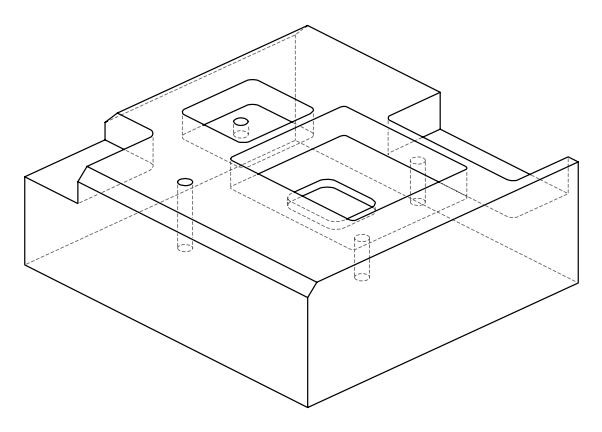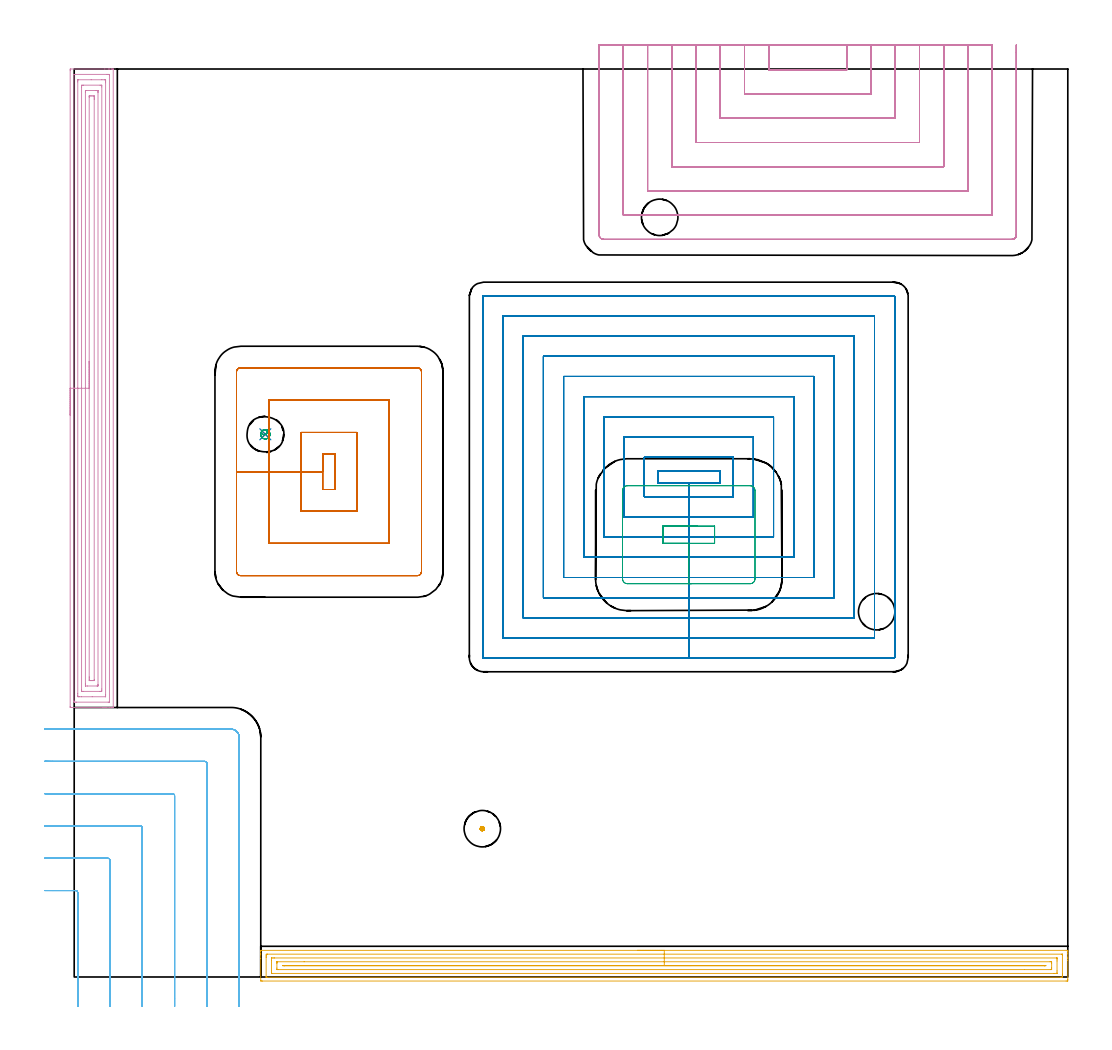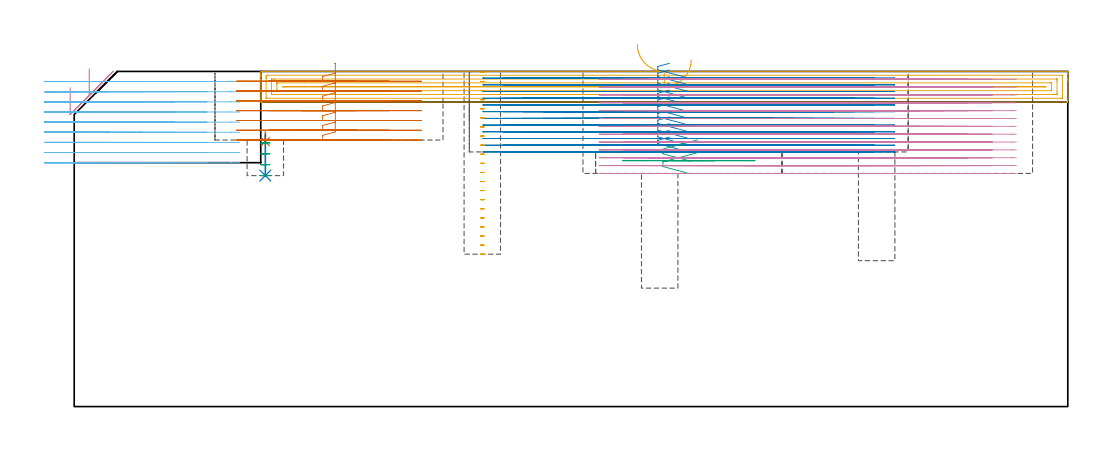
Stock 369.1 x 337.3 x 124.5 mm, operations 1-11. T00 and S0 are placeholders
(PLAN: 13 operations, 7 tool changes, 197.8 min)
(1 SPOT_DRILL | STEP1POCKET | NXT0321_9005460120000 | 0.04 min | 2786 mm3)
(2 DRILL_BLIND_HOLE_INTO_CENTER | STEP1POCKET | NXT0301_128 | 0.07 min | 1457 mm3)
(3 MILL_ROUGH_BLIND_HOLE_CONTOUR | STEP1POCKET | NXT0201_010 | Spiral | 0.28 min | 1295 mm3)
(4 AREA_MILL | FG_CHAMFER_SURFACE | UGT0205_001 | 11.68 min | 31306 mm3)
(5 AREA_MILL_1 | FG_CHAMFER_SURFACE_1 | UGT0205_001 | 12.15 min | 19898 mm3)
(6 MILL_CORNER_NOTCH_RECTANGULAR | CORNER_NOTCH_RECTANGULAR | NXT0201_012 | Follow Part, ap 4, ae 75% | 13.82 min | 232924 mm3)
(7 MILL_RECTANGULAR_POCKET | POCKET_RECTANGULAR_STRAIGHT | NXT0201_012 | Follow Part, ap 4, ae 75% | 9.9 min | 195710 mm3)
(8 MILL_RECTANGULAR_POCKET_1 | POCKET_RECTANGULAR_STRAIGHT_1 | NXT0201_010 | Follow Part, ap 2.5, ae 75% | 76.45 min | 704546 mm3)
(9 MILL_RECTANGULAR_POCKET_2 | POCKET_RECTANGULAR_STRAIGHT_2 | UGT0201_094 | Follow Part, ap 5, ae 75% | 1.19 min | 30287 mm3)
(10 MILL_SLOT | SLOT_PARTIAL_RECTANGULAR | NXT0201_011 | Follow Part, ap 3, ae 75% | 70.92 min | 437674 mm3)
(11 MILL_BLIND_HOLE_FROM_SOLID_MATERIAL | STEP1POCKET_1 | NXT0201_011 | Spiral | 0.61 min | 9756 mm3)
(12 MILL_BLIND_HOLE_FROM_SOLID_MATERIAL_1 | STEP1POCKET_2 | NXT0201_011 | Spiral | 0.36 min | 5727 mm3)
(13 MILL_BLIND_HOLE_FROM_SOLID_MATERIAL_2 | STEP1POCKET_3 | NXT0201_011 | Spiral | 0.39 min | 6155 mm3)
(TOOL NXT0321_9005460120000 | NC Spot Drill, 142deg, 12mm, Carbide, Uncoated | D12 PA142 FL30 Z2)
(TOOL NXT0301_128 | Carbide Drill 12mm [861.1-1200-036A1-GP GC34] | D12 PA150 FL37.4 Z2)
(TOOL NXT0201_010 | ENDMILL 10mm [2P460-1000-NA 1630] | D10 FL30 Z6)
(TOOL UGT0205_001 | Chamfer Mill 20 x 3 x 45 deg. | D20 FL50 Z2)
(TOOL NXT0201_012 | ENDMILL 16mm [2P460-1600-NA 1630] | D16 FL38 Z6)
(TOOL UGT0201_094 | End mill 20 mm | D20 FL38 Z4)
(TOOL NXT0201_011 | ENDMILL 12mm [2P460-1200-NA 1630] | D12 FL38 Z6)
(OP 1 SPOT_DRILL)
G17 G21 G94 G90
T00 M6
G54
G17 G0 G90 X71. Y201.6 S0 M3
G43 Z134.5 H0
G94 G81 G98 Z98.419 F250. R102.
G80
M5
M2
(OP 2 DRILL_BLIND_HOLE_INTO_CENTER)
G17 G21 G94 G90
T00 M6
G54
G17 G0 G90 X71. Y201.6 S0 M3
G43 Z134.5 H1
G94 G81 G98 Z85.8 F250. R101.
G80
M5
M2
(OP 3 MILL_ROUGH_BLIND_HOLE_CONTOUR)
G17 G21 G94 G90
T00 M6
G54
G17 G0 G90 X71. Y201.6 S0 M3
G43 Z134.5 H1
Z97.95
G94 G3 X71.591 Y202.759 R0.73 F250.
X69.971 Y203.016 R1.159
X69.584 Y200.571 R1.75
X69.971 Y203.016 R-1.75
X69.778 Y201.794 R0.875
X71. Y201.6 R0.875
G0 Z93.9
G3 X71.591 Y202.759 R0.73
X69.971 Y203.016 R1.159
X69.584 Y200.571 R1.75
X69.971 Y203.016 R-1.75
X69.778 Y201.794 R0.875
X71. Y201.6 R0.875
G0 Z89.85
G3 X71.591 Y202.759 R0.73
X69.971 Y203.016 R1.159
X69.584 Y200.571 R1.75
X69.971 Y203.016 R-1.75
X69.778 Y201.794 R0.875
X71. Y201.6 R0.875
G0 Z85.8
G3 X71.591 Y202.759 R0.73
X69.971 Y203.016 R1.159
X69.584 Y200.571 R1.75
X69.971 Y203.016 R-1.75
X69.778 Y201.794 R0.875
X71. Y201.6 R0.875
G0 Z134.5
M5
M2
(OP 4 AREA_MILL)
G17 G21 G94 G90
T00 M6
G54
G17 G0 G90 X-1.5 Y208.7 S1061 M3
G43 Z134.5 H0
Z118.5
G94 G1 Y208.738 Z117.628 F250.
Y208.852 Z116.763
Y209.041 Z115.912
Y209.303 Z115.08
Y209.637 Z114.274
Y210.04 Z113.5
Y210.508 Z112.764
Y211.04 Z112.072
Y211.629 Z111.429
Y212.272 Z110.84
Y212.964 Z110.308
Y213.7 Z109.84
Y214.474 Z109.437
Y215.28 Z109.103
Y216.112 Z108.841
Y216.963 Z108.652
Y217.828 Z108.538
Y218.7 Z108.5
Y336.676
X-1.497 Y337.082 Z108.502
X-1.492 Y337.29 Z108.506
X-1.281 Y337.3 Z108.717
X11.362 Z121.356
X12.78 Z122.776
X13.13 Z123.125
X13.829 Z123.829
X14.115 Z124.115
X14.483 Y337.293 Z124.474
X14.497 Y337.291 Z124.488
X14.5 Y337.123 Z124.5
Y100.277
X14.497 Y100.109 Z124.488
X14.483 Y100.107 Z124.474
X14.115 Y100.1 Z124.115
X13.829 Z123.829
X13.13 Z123.125
X11.896 Z121.893
X11.362 Z121.356
X10.745 Z120.74
X-1.281 Y100.101 Z108.716
X-1.492 Y100.11 Z108.506
X-1.499 Y100.321 Z108.499
Y100.35
X-1.5 Y218.7 Z108.5
X-0.086 Z109.914
X-0.085 Y335.207 Z109.915
X-0.084 Y335.26 Z109.916
X-0.082 Y335.285 Z109.918
X-0.08 Y335.29 Z109.92
X-0.059 Y335.292 Z109.941
X0.348 Y335.299 Z110.348
X12.246 Z122.246
X12.725 Y335.297 Z122.725
X12.966 Y335.29 Z122.966
X13.079 Y335.283 Z123.079
X13.085 Y334.934 Z123.085
Y334.889
Y102.193
X13.084 Y102.14 Z123.084
X13.082 Y102.115 Z123.082
X13.08 Y102.11 Z123.08
X13.059 Y102.108 Z123.059
X12.651 Y102.101 Z122.651
X0.754 Z110.754
X0.275 Y102.103 Z110.275
X0.034 Y102.11 Z110.034
X-0.079 Y102.117 Z109.921
X-0.085 Y102.466 Z109.915
Y102.511
X-0.086 Y218.7 Z109.914
X1.328 Z111.328
X1.329 Y332.521 Z111.329
X1.331 Y333.101 Z111.331
X1.333 Y333.257 Z111.333
X1.335 Y333.287 Z111.335
X1.377 Y333.293 Z111.377
X1.443 Y333.299 Z111.443
X6.303 Y333.3 Z116.303
X10.281 Z120.281
X11.166 Y333.299 Z121.166
X11.362 Y333.296 Z121.362
X11.558 Y333.29 Z121.558
X11.665 Y333.28 Z121.665
X11.668 Y333.205 Z121.668
X11.67 Y333.101 Z121.67
X11.671 Y332.788 Z121.671
X11.672 Y332.207 Z121.672
X11.671 Y104.879 Z121.671
X11.669 Y104.299 Z121.669
X11.667 Y104.143 Z121.667
X11.665 Y104.113 Z121.665
X11.623 Y104.107 Z121.623
X11.557 Y104.102 Z121.557
X6.697 Y104.1 Z116.697
X2.719 Z112.719
X1.834 Y104.101 Z111.834
X1.638 Y104.104 Z111.638
X1.442 Y104.11 Z111.442
X1.335 Y104.12 Z111.335
X1.332 Y104.195 Z111.332
X1.33 Y104.299 Z111.33
X1.329 Y104.612 Z111.329
X1.328 Y105.193 Z111.328
Y218.7
X2.743 Z112.743
Y330.42
X2.749 Y331.084 Z112.749
X2.76 Y331.29 Z112.76
X2.971 Y331.296 Z112.971
X3.406 Y331.3 Z113.406
X9.607 Z119.607
X10.032 Y331.296 Z120.032
X10.238 Y331.29 Z120.238
X10.25 Y331.174 Z120.25
X10.257 Y330.644 Z120.257
Y106.98
X10.251 Y106.316 Z120.251
X10.24 Y106.11 Z120.24
X10.029 Y106.104 Z120.029
X9.594 Y106.1 Z119.594
X3.393 Z113.393
X2.968 Y106.104 Z112.968
X2.762 Y106.11 Z112.762
X2.75 Y106.226 Z112.75
X2.743 Y106.756 Z112.743
Y218.7
X4.157 Z114.157
Y328.767
X4.159 Y328.902 Z114.159
X4.164 Y329.171 Z114.164
X4.173 Y329.291 Z114.173
X4.208 Y329.294 Z114.208
X4.29 Y329.297 Z114.29
X4.514 Y329.299 Z114.514
X8.05 Y329.3 Z118.05
X8.71 Y329.296 Z118.71
X8.804 Y329.293 Z118.804
X8.829 Y329.29 Z118.829
X8.836 Y329.278 Z118.836
X8.838 Y329.216 Z118.838
X8.841 Y329.037 Z118.841
X8.843 Y328.767 Z118.843
Y328.632
Y108.633
X8.841 Y108.498 Z118.841
X8.836 Y108.229 Z118.836
X8.827 Y108.109 Z118.827
X8.792 Y108.107 Z118.792
X8.71 Y108.103 Z118.71
X8.486 Y108.101 Z118.486
X4.95 Y108.1 Z114.95
X4.29 Y108.104 Z114.29
X4.196 Y108.107 Z114.196
X4.171 Y108.11 Z114.171
X4.164 Y108.122 Z114.164
X4.162 Y108.184 Z114.162
X4.159 Y108.364 Z114.159
X4.157 Y108.902 Z114.157
Y218.7
X5.571 Z115.571
Y326.845
X5.572 Y327.091 Z115.572
X5.575 Y327.214 Z115.575
X5.578 Y327.273 Z115.578
X5.583 Y327.291 Z115.583
X5.613 Y327.295 Z115.613
X6.058 Y327.299 Z116.058
X6.492 Y327.3 Z116.492
X6.942 Y327.299 Z116.942
X7.38 Y327.296 Z117.38
X7.42 Y327.29 Z117.42
X7.423 Y327.252 Z117.423
X7.427 Y326.845 Z117.427
X7.429 Y326.353 Z117.429
Y325.951
Y110.555
X7.427 Y110.309 Z117.427
X7.425 Y110.186 Z117.425
X7.422 Y110.127 Z117.422
X7.417 Y110.109 Z117.417
X7.387 Y110.105 Z117.387
X6.942 Y110.102 Z116.942
X6.508 Y110.1 Z116.508
X6.058 Y110.101 Z116.058
X5.62 Y110.104 Z115.62
X5.58 Y110.11 Z115.58
X5.577 Y110.147 Z115.577
X5.573 Y110.555 Z115.573
X5.571 Y111.047 Z115.571
Y111.449
Y218.7
Y219.572 Z115.609
Y220.436 Z115.723
Y221.288 Z115.912
Y222.12 Z116.174
Y222.926 Z116.508
Y223.7 Z116.911
Y224.436 Z117.38
Y225.128 Z117.911
Y225.771 Z118.5
Y226.36 Z119.143
Y226.892 Z119.835
Y227.36 Z120.571
Y227.763 Z121.345
Y228.097 Z122.151
Y228.359 Z122.983
Y228.548 Z123.835
Y228.662 Z124.699
Y228.7 Z125.571
G0 Z134.5
M5
M2
(OP 5 AREA_MILL_1)
G17 G21 G94 G90
T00 M6
G54
G17 G0 G90 X209.2 Y9.9 S1061 M3
G43 Z134.5 H0
G94 G1 X209.238 Z133.628 F250.
X209.352 Z132.763
X209.541 Z131.912
X209.803 Z131.08
X210.137 Z130.274
X210.54 Z129.5
X211.008 Z128.764
X211.54 Z128.072
X212.129 Z127.429
X212.772 Z126.839
X213.464 Z126.308
X214.2 Z125.84
X214.974 Z125.437
X215.78 Z125.103
X216.612 Z124.841
X217.464 Z124.652
X218.328 Z124.538
X219.2 Z124.5
X368.922
X369.09 Y9.898 Z124.489
X369.1 Y9.562 Z124.162
Y9.299 Z123.898
Y8.597 Z123.192
Y7.367 Z121.964
Y6.838 Z121.433
Y6.223 Z120.819
Y-0.812 Z113.785
X369.097 Y-1.077 Z113.521
X369.09 Y-1.492 Z113.106
X368.901 Y-1.496 Z113.103
X368.475 Y-1.5 Z113.1
X69.925
X69.457 Y-1.495 Z113.103
X69.31 Y-1.492 Z113.106
X69.3 Y-1.341 Z113.256
Y6.838 Z121.433
Y8.247 Z122.843
Y8.597 Z123.192
Y9.563 Z124.163
X69.31 Y9.898 Z124.489
X69.478 Y9.9 Z124.5
X219.2
Y8.486 Z123.086
X366.801 Y8.485 Z123.085
X367.054 Y8.481 Z123.081
X367.081 Y8.479 Z123.079
X367.09 Y8.467 Z123.067
X367.096 Y8.433 Z123.033
X367.099 Y8.4 Z123.
X367.1 Y8.191 Z122.791
Y1.156 Z115.756
X367.097 Y0.682 Z115.282
X367.091 Y0.285 Z114.885
X367.068 Y-0.079 Z114.521
X366.687 Y-0.084 Z114.516
X366.573 Y-0.085 Z114.515
X71.599
X71.346 Y-0.081 Z114.519
X71.319 Y-0.079 Z114.521
X71.31 Y-0.067 Z114.533
X71.304 Y-0.033 Z114.567
X71.301 Y0. Z114.6
X71.3 Y0.209 Z114.809
Y7.244 Z121.844
X71.303 Y7.718 Z122.318
X71.309 Y8.115 Z122.715
X71.332 Y8.479 Z123.079
X71.713 Y8.484 Z123.084
X71.827 Y8.485 Z123.085
X219.2 Y8.486 Z123.086
Y7.071 Z121.671
X364.899
X364.978 Y7.07 Z121.67
X365.041 Y7.068 Z121.668
X365.08 Y7.065 Z121.665
X365.09 Y7.058 Z121.658
X365.092 Y7.035 Z121.635
X365.098 Y6.838 Z121.438
X365.1 Y6.641 Z121.241
Y5.959 Z120.559
Y2.244 Z116.844
X365.098 Y1.562 Z116.162
X365.095 Y1.369 Z115.969
X365.091 Y1.341 Z115.941
X365.074 Y1.335 Z115.935
X365.018 Y1.333 Z115.933
X364.899 Y1.33 Z115.93
X364.242 Y1.329 Z115.929
X364.006 Y1.328 Z115.928
X73.501 Y1.329 Z115.929
X73.422 Y1.33 Z115.93
X73.359 Y1.332 Z115.932
X73.32 Y1.335 Z115.935
X73.31 Y1.342 Z115.942
X73.308 Y1.365 Z115.965
X73.302 Y1.562 Z116.162
X73.3 Y1.759 Z116.359
Y2.441 Z117.041
Y6.156 Z120.756
X73.302 Y6.838 Z121.438
X73.305 Y7.031 Z121.631
X73.309 Y7.059 Z121.659
X73.326 Y7.065 Z121.665
X73.382 Y7.067 Z121.667
X73.501 Y7.07 Z121.67
X74.158 Y7.071 Z121.671
X74.394
X219.2
Y5.657 Z120.257
X362.525
X362.957 Y5.655 Z120.255
X363.044 Y5.653 Z120.253
X363.078 Y5.651 Z120.251
X363.09 Y5.618 Z120.218
X363.094 Y5.513 Z120.113
X363.1 Y5.091 Z119.691
Y3.332 Z117.932
X363.097 Y2.887 Z117.487
X363.093 Y2.779 Z117.379
X363.091 Y2.756 Z117.356
X363.07 Y2.75 Z117.35
X363.001 Y2.747 Z117.347
X362.804 Y2.744 Z117.344
X352.982 Y2.743 Z117.343
X75.876
X75.443 Y2.745 Z117.345
X75.356 Y2.747 Z117.347
X75.322 Y2.749 Z117.349
X75.31 Y2.782 Z117.382
X75.306 Y2.887 Z117.487
X75.3 Y3.309 Z117.909
Y5.068 Z119.668
X75.303 Y5.513 Z120.113
X75.307 Y5.621 Z120.221
X75.309 Y5.644 Z120.244
X75.33 Y5.65 Z120.25
X75.399 Y5.653 Z120.253
X75.596 Y5.656 Z120.256
X85.408 Y5.657 Z120.257
X219.2
Y4.243 Z118.843
X360.387
X360.43 Y4.241 Z118.841
X360.997 Y4.2 Z118.8
X360.472 Y4.158 Z118.758
X360.43 Y4.157 Z118.757
X78.014
X77.97 Y4.159 Z118.759
X77.403 Y4.2 Z118.8
X77.928 Y4.242 Z118.842
X77.97 Y4.243 Z118.843
X219.2
X220.072 Z118.881
X220.936 Z118.995
X221.788 Z119.184
X222.62 Z119.446
X223.426 Z119.78
X224.2 Z120.183
X224.936 Z120.652
X225.628 Z121.183
X226.271 Z121.772
X226.86 Z122.415
X227.392 Z123.107
X227.86 Z123.843
X228.263 Z124.617
X228.597 Z125.423
X228.859 Z126.255
X229.048 Z127.107
X229.162 Z127.972
X229.2 Z128.843
G0 Z134.5
M5
M2
(OP 6 MILL_CORNER_NOTCH_RECTANGULAR)
G17 G21 G94 G90
T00 M6
G54
G17 G0 G90 X1.303 Y-11. S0 M3
G43 Z134.5 H1
Z120.733
G94 G1 X1.3 Y-8. F250.
Y-7.935 F500.
Y31.305
G3 X0.505 Y32.1 R0.8
G1 X-7.746
X-8. Y32.101
X-11. Y32.113 F250.
G0 Z134.5
X13.304 Y-11.
Z120.733
G1 X13.3 Y-8.
Y-7.935 F500.
Y43.305
G3 X12.505 Y44.1 R0.8
G1 X-7.746
X-8. Y44.101
X-11. Y44.117 F250.
G0 Z134.5
X25.305 Y-11.
Z120.733
G1 X25.3 Y-8.
Y-7.935 F500.
Y55.305
G3 X24.505 Y56.1 R0.8
G1 X-7.746
X-8. Y56.101
X-11. Y56.122 F250.
G0 Z134.5
X37.308 Y-11.
Z120.733
G1 X37.3 Y-8.
Y-7.935 F500.
Y67.304
G3 X36.504 Y68.1 R0.8
G1 X-7.746
G2 X-8. Y68.101 R24.
G1 X-11. Y68.133 F250.
G0 Z134.5
X49.316 Y-11.
Z120.733
G1 X49.3 Y-8.
Y-7.935 F500.
Y79.304
G3 X48.504 Y80.1 R0.8
G1 X-7.746
G2 X-8. Y80.103 R12.
G1 X-10.999 Y80.166 F250.
G0 Z134.5
X61.3 Y-10.935
Z120.733
G1 Y-7.935
Y89. F500.
G3 X58.2 Y92.1 R3.1
G1 X-7.746
X-10.746 F250.
G0 Z134.5
X1.3 Y-11.
Z116.967
G1 Y-8.
Y31.305 F500.
G3 X0.505 Y32.1 R0.8
G1 X-7.779
X-8.
X-11. Y32.111 F250.
G0 Z134.5
X13.3 Y-11.
Z116.967
G1 Y-8.
Y43.305 F500.
G3 X12.505 Y44.1 R0.8
G1 X-7.779
X-8. Y44.101
X-11. Y44.114 F250.
G0 Z134.5
X25.3 Y-11.
Z116.967
G1 Y-8.
Y55.305 F500.
G3 X24.505 Y56.1 R0.8
G1 X-7.779
X-8. Y56.101
X-11. Y56.119 F250.
G0 Z134.5
X37.3 Y-11.
Z116.967
G1 Y-8.
Y67.304 F500.
G3 X36.504 Y68.1 R0.8
G1 X-7.779
G2 X-8. Y68.101 R24.
G1 X-11. Y68.129 F250.
G0 Z134.5
X49.3 Y-11.
Z116.967
G1 Y-8.
Y79.304 F500.
G3 X48.504 Y80.1 R0.8
G1 X-7.779
G2 X-8. Y80.102 R12.
G1 X-10.999 Y80.157 F250.
G0 Z134.5
X61.3 Y-11.
Z116.967
G1 Y-8.
Y89. F500.
G3 X58.2 Y92.1 R3.1
G1 X-7.779
X-10.779 F250.
G0 Z134.5
X1.3 Y-11.
Z113.2
G1 Y-8.
Y31.305 F500.
G3 X0.505 Y32.1 R0.8
G1 X-8.
X-11. F250.
G0 Z134.5
X13.3 Y-11.
Z113.2
G1 Y-8.
Y43.305 F500.
G3 X12.505 Y44.1 R0.8
G1 X-8.
X-11. F250.
G0 Z134.5
X25.3 Y-11.
Z113.2
G1 Y-8.
Y55.305 F500.
G3 X24.505 Y56.1 R0.8
G1 X-8.
X-11. F250.
G0 Z134.5
X37.3 Y-11.
Z113.2
G1 Y-8.
Y67.304 F500.
G3 X36.504 Y68.1 R0.8
G1 X-8.
X-11. F250.
G0 Z134.5
X49.3 Y-11.
Z113.2
G1 Y-8.
Y79.304 F500.
G3 X48.504 Y80.1 R0.8
G1 X-8.
X-11. F250.
G0 Z134.5
X61.3 Y-11.
Z113.2
G1 Y-8.
Y89. F500.
G3 X58.2 Y92.1 R3.1
G1 X-8.
X-11. F250.
G0 Z134.5
X1.3 Y-11.
Z109.433
G1 Y-8.
Y31.305 F500.
G3 X0.505 Y32.1 R0.8
G1 X-8.
X-11. F250.
G0 Z134.5
X13.3 Y-11.
Z109.433
G1 Y-8.
Y43.305 F500.
G3 X12.505 Y44.1 R0.8
G1 X-8.
X-11. F250.
G0 Z134.5
X25.3 Y-11.
Z109.433
G1 Y-8.
Y55.305 F500.
G3 X24.505 Y56.1 R0.8
G1 X-8.
X-11. F250.
G0 Z134.5
X37.3 Y-11.
Z109.433
G1 Y-8.
Y67.304 F500.
G3 X36.504 Y68.1 R0.8
G1 X-8.
X-11. F250.
G0 Z134.5
X49.3 Y-11.
Z109.433
G1 Y-8.
Y79.304 F500.
G3 X48.504 Y80.1 R0.8
G1 X-8.
X-11. F250.
G0 Z134.5
X61.3 Y-11.
Z109.433
G1 Y-8.
Y89. F500.
G3 X58.2 Y92.1 R3.1
G1 X-8.
X-11. F250.
G0 Z134.5
X1.3 Y-11.
Z105.667
G1 Y-8.
Y31.305 F500.
G3 X0.505 Y32.1 R0.8
G1 X-8.
X-11. F250.
G0 Z134.5
X13.3 Y-11.
Z105.667
G1 Y-8.
Y43.305 F500.
G3 X12.505 Y44.1 R0.8
G1 X-8.
X-11. F250.
G0 Z134.5
X25.3 Y-11.
Z105.667
G1 Y-8.
Y55.305 F500.
G3 X24.505 Y56.1 R0.8
G1 X-8.
X-11. F250.
G0 Z134.5
X37.3 Y-11.
Z105.667
G1 Y-8.
Y67.304 F500.
G3 X36.504 Y68.1 R0.8
G1 X-8.
X-11. F250.
G0 Z134.5
X49.3 Y-11.
Z105.667
G1 Y-8.
Y79.304 F500.
G3 X48.504 Y80.1 R0.8
G1 X-8.
X-11. F250.
G0 Z134.5
X61.3 Y-11.
Z105.667
G1 Y-8.
Y89. F500.
G3 X58.2 Y92.1 R3.1
G1 X-8.
X-11. F250.
G0 Z134.5
X1.3 Y-11.
Z101.9
G1 Y-8.
Y31.305 F500.
G3 X0.505 Y32.1 R0.8
G1 X-8.
X-11. F250.
G0 Z134.5
X13.3 Y-11.
Z101.9
G1 Y-8.
Y43.305 F500.
G3 X12.505 Y44.1 R0.8
G1 X-8.
X-11. F250.
G0 Z134.5
X25.3 Y-11.
Z101.9
G1 Y-8.
Y55.305 F500.
G3 X24.505 Y56.1 R0.8
G1 X-8.
X-11. F250.
G0 Z134.5
X37.3 Y-11.
Z101.9
G1 Y-8.
Y67.304 F500.
G3 X36.504 Y68.1 R0.8
G1 X-8.
X-11. F250.
G0 Z134.5
X49.3 Y-11.
Z101.9
G1 Y-8.
Y79.304 F500.
G3 X48.504 Y80.1 R0.8
G1 X-8.
X-11. F250.
G0 Z134.5
X61.3 Y-11.
Z101.9
G1 Y-8.
Y89. F500.
G3 X58.2 Y92.1 R3.1
G1 X-8.
X-11. F250.
G0 Z134.5
X1.3 Y-11.
Z98.133
G1 Y-8.
Y31.305 F500.
G3 X0.505 Y32.1 R0.8
G1 X-8.
X-11. F250.
G0 Z134.5
X13.3 Y-11.
Z98.133
G1 Y-8.
Y43.305 F500.
G3 X12.505 Y44.1 R0.8
G1 X-8.
X-11. F250.
G0 Z134.5
X25.3 Y-11.
Z98.133
G1 Y-8.
Y55.305 F500.
G3 X24.505 Y56.1 R0.8
G1 X-8.
X-11. F250.
G0 Z134.5
X37.3 Y-11.
Z98.133
G1 Y-8.
Y67.304 F500.
G3 X36.504 Y68.1 R0.8
G1 X-8.
X-11. F250.
G0 Z134.5
X49.3 Y-11.
Z98.133
G1 Y-8.
Y79.304 F500.
G3 X48.504 Y80.1 R0.8
G1 X-8.
X-11. F250.
G0 Z134.5
X61.3 Y-11.
Z98.133
G1 Y-8.
Y89. F500.
G3 X58.2 Y92.1 R3.1
G1 X-8.
X-11. F250.
G0 Z134.5
X1.3 Y-11.
Z94.367
G1 Y-8.
Y31.305 F500.
G3 X0.505 Y32.1 R0.8
G1 X-8.
X-11. F250.
G0 Z134.5
X13.3 Y-11.
Z94.367
G1 Y-8.
Y43.305 F500.
G3 X12.505 Y44.1 R0.8
G1 X-8.
X-11. F250.
G0 Z134.5
X25.3 Y-11.
Z94.367
G1 Y-8.
Y55.305 F500.
G3 X24.505 Y56.1 R0.8
G1 X-8.
X-11. F250.
G0 Z134.5
X37.3 Y-11.
Z94.367
G1 Y-8.
Y67.304 F500.
G3 X36.504 Y68.1 R0.8
G1 X-8.
X-11. F250.
G0 Z134.5
X49.3 Y-11.
Z94.367
G1 Y-8.
Y79.304 F500.
G3 X48.504 Y80.1 R0.8
G1 X-8.
X-11. F250.
G0 Z134.5
X61.3 Y-11.
Z94.367
G1 Y-8.
Y89. F500.
G3 X58.2 Y92.1 R3.1
G1 X-8.
X-11. F250.
G0 Z134.5
X1.3 Y-11.
Z90.6
G1 Y-8.
Y31.305 F500.
G3 X0.505 Y32.1 R0.8
G1 X-8.
X-11. F250.
G0 Z134.5
X13.3 Y-11.
Z90.6
G1 Y-8.
Y43.305 F500.
G3 X12.505 Y44.1 R0.8
G1 X-8.
X-11. F250.
G0 Z134.5
X25.3 Y-11.
Z90.6
G1 Y-8.
Y55.305 F500.
G3 X24.505 Y56.1 R0.8
G1 X-8.
X-11. F250.
G0 Z134.5
X37.3 Y-11.
Z90.6
G1 Y-8.
Y67.304 F500.
G3 X36.504 Y68.1 R0.8
G1 X-8.
X-11. F250.
G0 Z134.5
X49.3 Y-11.
Z90.6
G1 Y-8.
Y79.304 F500.
G3 X48.504 Y80.1 R0.8
G1 X-8.
X-11. F250.
G0 Z134.5
X61.3 Y-11.
Z90.6
G1 Y-8.
Y89. F500.
G3 X58.2 Y92.1 R3.1
G1 X-8.
X-11. F250.
G0 Z134.5
M5
M2
(OP 7 MILL_RECTANGULAR_POCKET)
G17 G21 G94 G90
T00 M6
G54
G17 G0 G90 X96.709 Y181.1 S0 M3
G43 Z134.5 H1
Z127.5
G94 G1 X97. Z127.422 F250.
Y194.3 Z123.885
X92.3 Z122.626
Y187.7 Z120.857
Y181.1 F500.
X97.
Y194.3
X92.3
Y187.7
X84.3
Y173.1
X105.
Y202.3
X84.3
Y187.7
X72.3
Y161.1
X117.
Y214.3
X72.3
Y187.7
X60.3
Y150.6
G3 X61.8 Y149.1 R1.5
G1 X127.5
G3 X129. Y150.6 R1.5
G1 Y224.8
G3 X127.5 Y226.3 R1.5
G1 X61.8
G3 X60.3 Y224.8 R1.5
G1 Y187.7
Y186.7
G0 X96.709 Y181.1 Z123.857
G1 X97. Z123.779 F250.
Y194.3 Z120.242
X92.3 Z118.983
Y187.7 Z117.214
Y181.1 F500.
X97.
Y194.3
X92.3
Y187.7
X84.3
Y173.1
X105.
Y202.3
X84.3
Y187.7
X72.3
Y161.1
X117.
Y214.3
X72.3
Y187.7
X60.3
Y150.6
G3 X61.8 Y149.1 R1.5
G1 X127.5
G3 X129. Y150.6 R1.5
G1 Y224.8
G3 X127.5 Y226.3 R1.5
G1 X61.8
G3 X60.3 Y224.8 R1.5
G1 Y187.7
Y186.7
G0 X96.709 Y181.1 Z120.214
G1 X97. Z120.136 F250.
Y194.3 Z116.599
X92.3 Z115.34
Y187.7 Z113.571
Y181.1 F500.
X97.
Y194.3
X92.3
Y187.7
X84.3
Y173.1
X105.
Y202.3
X84.3
Y187.7
X72.3
Y161.1
X117.
Y214.3
X72.3
Y187.7
X60.3
Y150.6
G3 X61.8 Y149.1 R1.5
G1 X127.5
G3 X129. Y150.6 R1.5
G1 Y224.8
G3 X127.5 Y226.3 R1.5
G1 X61.8
G3 X60.3 Y224.8 R1.5
G1 Y187.7
Y186.7
G0 X96.709 Y181.1 Z116.571
G1 X97. Z116.493 F250.
Y194.3 Z112.956
X92.3 Z111.697
Y187.7 Z109.929
Y181.1 F500.
X97.
Y194.3
X92.3
Y187.7
X84.3
Y173.1
X105.
Y202.3
X84.3
Y187.7
X72.3
Y161.1
X117.
Y214.3
X72.3
Y187.7
X60.3
Y150.6
G3 X61.8 Y149.1 R1.5
G1 X127.5
G3 X129. Y150.6 R1.5
G1 Y224.8
G3 X127.5 Y226.3 R1.5
G1 X61.8
G3 X60.3 Y224.8 R1.5
G1 Y187.7
Y186.7
G0 X96.709 Y181.1 Z112.929
G1 X97. Z112.85 F250.
Y194.3 Z109.314
X92.3 Z108.054
Y187.7 Z106.286
Y181.1 F500.
X97.
Y194.3
X92.3
Y187.7
X84.3
Y173.1
X105.
Y202.3
X84.3
Y187.7
X72.3
Y161.1
X117.
Y214.3
X72.3
Y187.7
X60.3
Y150.6
G3 X61.8 Y149.1 R1.5
G1 X127.5
G3 X129. Y150.6 R1.5
G1 Y224.8
G3 X127.5 Y226.3 R1.5
G1 X61.8
G3 X60.3 Y224.8 R1.5
G1 Y187.7
Y186.7
G0 X96.709 Y181.1 Z109.286
G1 X97. Z109.208 F250.
Y194.3 Z105.671
X92.3 Z104.411
Y187.7 Z102.643
Y181.1 F500.
X97.
Y194.3
X92.3
Y187.7
X84.3
Y173.1
X105.
Y202.3
X84.3
Y187.7
X72.3
Y161.1
X117.
Y214.3
X72.3
Y187.7
X60.3
Y150.6
G3 X61.8 Y149.1 R1.5
G1 X127.5
G3 X129. Y150.6 R1.5
G1 Y224.8
G3 X127.5 Y226.3 R1.5
G1 X61.8
G3 X60.3 Y224.8 R1.5
G1 Y187.7
Y186.7
G0 X96.709 Y181.1 Z105.643
G1 X97. Z105.565 F250.
Y194.3 Z102.028
X92.3 Z100.768
Y187.7 Z99.
Y181.1 F500.
X97.
Y194.3
X92.3
Y187.7
X84.3
Y173.1
X105.
Y202.3
X84.3
Y187.7
X72.3
Y161.1
X117.
Y214.3
X72.3
Y187.7
X60.3
Y150.6
G3 X61.8 Y149.1 R1.5
G1 X127.5
G3 X129. Y150.6 R1.5
G1 Y224.8
G3 X127.5 Y226.3 R1.5
G1 X61.8
G3 X60.3 Y224.8 R1.5
G1 Y187.7
Y186.7
G0 Z134.5
M5
M2
(OP 8 MILL_RECTANGULAR_POCKET_1)
G17 G21 G94 G90
T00 M6
G54
G17 G0 G90 X221.095 Y188.1 S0 M3
G43 Z134.5 H1
Z127.5
G94 G1 X216.8 Z126.349 F250.
Y183.4 Z125.09
X228.3 Z122.008
X239.8 F500.
Y188.1
X216.8
Y183.4
X228.3
Y178.4
X244.8
Y193.1
X211.8
Y178.4
X228.3
Y170.9
X252.3
Y200.6
X204.3
Y170.9
X228.3
Y163.4
X259.8
Y208.1
X196.8
Y163.4
X228.3
Y155.9
X267.3
Y215.6
X189.3
Y155.9
X228.3
Y148.4
X274.8
Y223.1
X181.8
Y148.4
X228.3
Y140.9
X282.3
Y230.6
X174.3
Y140.9
X228.3
Y133.4
X289.8
Y238.1
X166.8
Y133.4
X228.3
Y125.9
X297.3
Y245.6
X159.3
Y125.9
X228.3
Y118.4
X304.5
G3 X304.8 Y118.7 R0.3
G1 Y252.8
G3 X304.5 Y253.1 R0.3
G1 X152.1
G3 X151.8 Y252.8 R0.3
G1 Y118.7
G3 X152.1 Y118.4 R0.3
G1 X228.3
X229.3
G0 X221.095 Y188.1 Z125.008
G1 X216.8 Z123.857 F250.
Y183.4 Z122.598
X228.3 Z119.517
X239.8 F500.
Y188.1
X216.8
Y183.4
X228.3
Y178.4
X244.8
Y193.1
X211.8
Y178.4
X228.3
Y170.9
X252.3
Y200.6
X204.3
Y170.9
X228.3
Y163.4
X259.8
Y208.1
X196.8
Y163.4
X228.3
Y155.9
X267.3
Y215.6
X189.3
Y155.9
X228.3
Y148.4
X274.8
Y223.1
X181.8
Y148.4
X228.3
Y140.9
X282.3
Y230.6
X174.3
Y140.9
X228.3
Y133.4
X289.8
Y238.1
X166.8
Y133.4
X228.3
Y125.9
X297.3
Y245.6
X159.3
Y125.9
X228.3
Y118.4
X304.5
G3 X304.8 Y118.7 R0.3
G1 Y252.8
G3 X304.5 Y253.1 R0.3
G1 X152.1
G3 X151.8 Y252.8 R0.3
G1 Y118.7
G3 X152.1 Y118.4 R0.3
G1 X228.3
X229.3
G0 X221.095 Y188.1 Z122.517
G1 X216.8 Z121.366 F250.
Y183.4 Z120.106
X228.3 Z117.025
X239.8 F500.
Y188.1
X216.8
Y183.4
X228.3
Y178.4
X244.8
Y193.1
X211.8
Y178.4
X228.3
Y170.9
X252.3
Y200.6
X204.3
Y170.9
X228.3
Y163.4
X259.8
Y208.1
X196.8
Y163.4
X228.3
Y155.9
X267.3
Y215.6
X189.3
Y155.9
X228.3
Y148.4
X274.8
Y223.1
X181.8
Y148.4
X228.3
Y140.9
X282.3
Y230.6
X174.3
Y140.9
X228.3
Y133.4
X289.8
Y238.1
X166.8
Y133.4
X228.3
Y125.9
X297.3
Y245.6
X159.3
Y125.9
X228.3
Y118.4
X304.5
G3 X304.8 Y118.7 R0.3
G1 Y252.8
G3 X304.5 Y253.1 R0.3
G1 X152.1
G3 X151.8 Y252.8 R0.3
G1 Y118.7
G3 X152.1 Y118.4 R0.3
G1 X228.3
X229.3
G0 X221.095 Y188.1 Z120.025
G1 X216.8 Z118.874 F250.
Y183.4 Z117.615
X228.3 Z114.533
X239.8 F500.
Y188.1
X216.8
Y183.4
X228.3
Y178.4
X244.8
Y193.1
X211.8
Y178.4
X228.3
Y170.9
X252.3
Y200.6
X204.3
Y170.9
X228.3
Y163.4
X259.8
Y208.1
X196.8
Y163.4
X228.3
Y155.9
X267.3
Y215.6
X189.3
Y155.9
X228.3
Y148.4
X274.8
Y223.1
X181.8
Y148.4
X228.3
Y140.9
X282.3
Y230.6
X174.3
Y140.9
X228.3
Y133.4
X289.8
Y238.1
X166.8
Y133.4
X228.3
Y125.9
X297.3
Y245.6
X159.3
Y125.9
X228.3
Y118.4
X304.5
G3 X304.8 Y118.7 R0.3
G1 Y252.8
G3 X304.5 Y253.1 R0.3
G1 X152.1
G3 X151.8 Y252.8 R0.3
G1 Y118.7
G3 X152.1 Y118.4 R0.3
G1 X228.3
X229.3
G0 X221.095 Y188.1 Z117.533
G1 X216.8 Z116.382 F250.
Y183.4 Z115.123
X228.3 Z112.042
X239.8 F500.
Y188.1
X216.8
Y183.4
X228.3
Y178.4
X244.8
Y193.1
X211.8
Y178.4
X228.3
Y170.9
X252.3
Y200.6
X204.3
Y170.9
X228.3
Y163.4
X259.8
Y208.1
X196.8
Y163.4
X228.3
Y155.9
X267.3
Y215.6
X189.3
Y155.9
X228.3
Y148.4
X274.8
Y223.1
X181.8
Y148.4
X228.3
Y140.9
X282.3
Y230.6
X174.3
Y140.9
X228.3
Y133.4
X289.8
Y238.1
X166.8
Y133.4
X228.3
Y125.9
X297.3
Y245.6
X159.3
Y125.9
X228.3
Y118.4
X304.5
G3 X304.8 Y118.7 R0.3
G1 Y252.8
G3 X304.5 Y253.1 R0.3
G1 X152.1
G3 X151.8 Y252.8 R0.3
G1 Y118.7
G3 X152.1 Y118.4 R0.3
G1 X228.3
X229.3
G0 X221.095 Y188.1 Z115.042
G1 X216.8 Z113.891 F250.
Y183.4 Z112.631
X228.3 Z109.55
X239.8 F500.
Y188.1
X216.8
Y183.4
X228.3
Y178.4
X244.8
Y193.1
X211.8
Y178.4
X228.3
Y170.9
X252.3
Y200.6
X204.3
Y170.9
X228.3
Y163.4
X259.8
Y208.1
X196.8
Y163.4
X228.3
Y155.9
X267.3
Y215.6
X189.3
Y155.9
X228.3
Y148.4
X274.8
Y223.1
X181.8
Y148.4
X228.3
Y140.9
X282.3
Y230.6
X174.3
Y140.9
X228.3
Y133.4
X289.8
Y238.1
X166.8
Y133.4
X228.3
Y125.9
X297.3
Y245.6
X159.3
Y125.9
X228.3
Y118.4
X304.5
G3 X304.8 Y118.7 R0.3
G1 Y252.8
G3 X304.5 Y253.1 R0.3
G1 X152.1
G3 X151.8 Y252.8 R0.3
G1 Y118.7
G3 X152.1 Y118.4 R0.3
G1 X228.3
X229.3
G0 X221.095 Y188.1 Z112.55
G1 X216.8 Z111.399 F250.
Y183.4 Z110.14
X228.3 Z107.058
X239.8 F500.
Y188.1
X216.8
Y183.4
X228.3
Y178.4
X244.8
Y193.1
X211.8
Y178.4
X228.3
Y170.9
X252.3
Y200.6
X204.3
Y170.9
X228.3
Y163.4
X259.8
Y208.1
X196.8
Y163.4
X228.3
Y155.9
X267.3
Y215.6
X189.3
Y155.9
X228.3
Y148.4
X274.8
Y223.1
X181.8
Y148.4
X228.3
Y140.9
X282.3
Y230.6
X174.3
Y140.9
X228.3
Y133.4
X289.8
Y238.1
X166.8
Y133.4
X228.3
Y125.9
X297.3
Y245.6
X159.3
Y125.9
X228.3
Y118.4
X304.5
G3 X304.8 Y118.7 R0.3
G1 Y252.8
G3 X304.5 Y253.1 R0.3
G1 X152.1
G3 X151.8 Y252.8 R0.3
G1 Y118.7
G3 X152.1 Y118.4 R0.3
G1 X228.3
X229.3
G0 X221.095 Y188.1 Z110.058
G1 X216.8 Z108.907 F250.
Y183.4 Z107.648
X228.3 Z104.567
X239.8 F500.
Y188.1
X216.8
Y183.4
X228.3
Y178.4
X244.8
Y193.1
X211.8
Y178.4
X228.3
Y170.9
X252.3
Y200.6
X204.3
Y170.9
X228.3
Y163.4
X259.8
Y208.1
X196.8
Y163.4
X228.3
Y155.9
X267.3
Y215.6
X189.3
Y155.9
X228.3
Y148.4
X274.8
Y223.1
X181.8
Y148.4
X228.3
Y140.9
X282.3
Y230.6
X174.3
Y140.9
X228.3
Y133.4
X289.8
Y238.1
X166.8
Y133.4
X228.3
Y125.9
X297.3
Y245.6
X159.3
Y125.9
X228.3
Y118.4
X304.5
G3 X304.8 Y118.7 R0.3
G1 Y252.8
G3 X304.5 Y253.1 R0.3
G1 X152.1
G3 X151.8 Y252.8 R0.3
G1 Y118.7
G3 X152.1 Y118.4 R0.3
G1 X228.3
X229.3
G0 X221.095 Y188.1 Z107.567
G1 X216.8 Z106.416 F250.
Y183.4 Z105.156
X228.3 Z102.075
X239.8 F500.
Y188.1
X216.8
Y183.4
X228.3
Y178.4
X244.8
Y193.1
X211.8
Y178.4
X228.3
Y170.9
X252.3
Y200.6
X204.3
Y170.9
X228.3
Y163.4
X259.8
Y208.1
X196.8
Y163.4
X228.3
Y155.9
X267.3
Y215.6
X189.3
Y155.9
X228.3
Y148.4
X274.8
Y223.1
X181.8
Y148.4
X228.3
Y140.9
X282.3
Y230.6
X174.3
Y140.9
X228.3
Y133.4
X289.8
Y238.1
X166.8
Y133.4
X228.3
Y125.9
X297.3
Y245.6
X159.3
Y125.9
X228.3
Y118.4
X304.5
G3 X304.8 Y118.7 R0.3
G1 Y252.8
G3 X304.5 Y253.1 R0.3
G1 X152.1
G3 X151.8 Y252.8 R0.3
G1 Y118.7
G3 X152.1 Y118.4 R0.3
G1 X228.3
X229.3
G0 X221.095 Y188.1 Z105.075
G1 X216.8 Z103.924 F250.
Y183.4 Z102.665
X228.3 Z99.583
X239.8 F500.
Y188.1
X216.8
Y183.4
X228.3
Y178.4
X244.8
Y193.1
X211.8
Y178.4
X228.3
Y170.9
X252.3
Y200.6
X204.3
Y170.9
X228.3
Y163.4
X259.8
Y208.1
X196.8
Y163.4
X228.3
Y155.9
X267.3
Y215.6
X189.3
Y155.9
X228.3
Y148.4
X274.8
Y223.1
X181.8
Y148.4
X228.3
Y140.9
X282.3
Y230.6
X174.3
Y140.9
X228.3
Y133.4
X289.8
Y238.1
X166.8
Y133.4
X228.3
Y125.9
X297.3
Y245.6
X159.3
Y125.9
X228.3
Y118.4
X304.5
G3 X304.8 Y118.7 R0.3
G1 Y252.8
G3 X304.5 Y253.1 R0.3
G1 X152.1
G3 X151.8 Y252.8 R0.3
G1 Y118.7
G3 X152.1 Y118.4 R0.3
G1 X228.3
X229.3
G0 X221.095 Y188.1 Z102.583
G1 X216.8 Z101.432 F250.
Y183.4 Z100.173
X228.3 Z97.092
X239.8 F500.
Y188.1
X216.8
Y183.4
X228.3
Y178.4
X244.8
Y193.1
X211.8
Y178.4
X228.3
Y170.9
X252.3
Y200.6
X204.3
Y170.9
X228.3
Y163.4
X259.8
Y208.1
X196.8
Y163.4
X228.3
Y155.9
X267.3
Y215.6
X189.3
Y155.9
X228.3
Y148.4
X274.8
Y223.1
X181.8
Y148.4
X228.3
Y140.9
X282.3
Y230.6
X174.3
Y140.9
X228.3
Y133.4
X289.8
Y238.1
X166.8
Y133.4
X228.3
Y125.9
X297.3
Y245.6
X159.3
Y125.9
X228.3
Y118.4
X304.5
G3 X304.8 Y118.7 R0.3
G1 Y252.8
G3 X304.5 Y253.1 R0.3
G1 X152.1
G3 X151.8 Y252.8 R0.3
G1 Y118.7
G3 X152.1 Y118.4 R0.3
G1 X228.3
X229.3
G0 X221.095 Y188.1 Z100.092
G1 X216.8 Z98.941 F250.
Y183.4 Z97.681
X228.3 Z94.6
X239.8 F500.
Y188.1
X216.8
Y183.4
X228.3
Y178.4
X244.8
Y193.1
X211.8
Y178.4
X228.3
Y170.9
X252.3
Y200.6
X204.3
Y170.9
X228.3
Y163.4
X259.8
Y208.1
X196.8
Y163.4
X228.3
Y155.9
X267.3
Y215.6
X189.3
Y155.9
X228.3
Y148.4
X274.8
Y223.1
X181.8
Y148.4
X228.3
Y140.9
X282.3
Y230.6
X174.3
Y140.9
X228.3
Y133.4
X289.8
Y238.1
X166.8
Y133.4
X228.3
Y125.9
X297.3
Y245.6
X159.3
Y125.9
X228.3
Y118.4
X304.5
G3 X304.8 Y118.7 R0.3
G1 Y252.8
G3 X304.5 Y253.1 R0.3
G1 X152.1
G3 X151.8 Y252.8 R0.3
G1 Y118.7
G3 X152.1 Y118.4 R0.3
G1 X228.3
X229.3
G0 Z134.5
M5
M2
(OP 9 MILL_RECTANGULAR_POCKET_2)
G17 G21 G94 G90
T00 M6
G54
G17 G0 G90 X231.577 Y167.5 S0 M3
G43 Z134.5 H0
Z99.075
G94 G1 X218.7 Z95.625 F250.
Y161.1 Z93.91
X228.3 Z91.337
X237.9 F500.
Y167.5
X218.7
Y161.1
X228.3
Y146.1
X251.1
G3 X252.9 Y147.9 R1.8
G1 Y180.7
G3 X251.1 Y182.5 R1.8
G1 X205.5
G3 X203.7 Y180.7 R1.8
G1 Y147.9
G3 X205.5 Y146.1 R1.8
G1 X228.3
X229.3
G0 X231.577 Y167.5 Z94.337
G1 X218.7 Z90.887 F250.
Y161.1 Z89.172
X228.3 Z86.6
X237.9 F500.
Y167.5
X218.7
Y161.1
X228.3
Y146.1
X251.1
G3 X252.9 Y147.9 R1.8
G1 Y180.7
G3 X251.1 Y182.5 R1.8
G1 X205.5
G3 X203.7 Y180.7 R1.8
G1 Y147.9
G3 X205.5 Y146.1 R1.8
G1 X228.3
X229.3
G0 Z134.5
M5
M2
(OP 10 MILL_SLOT)
G17 G21 G94 G90
T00 M6
G54
G17 G0 G90 X258. Y346.3 S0 M3
G43 Z134.5 H1
Z121.585
G94 G1 Y343.3 F250.
Y337. F500.
X287.
Y343.3
Y346.3 F250.
X249.
Y343.3
Y328. F500.
X296.
Y343.3
Y346.3 F250.
X240.
Y343.3
Y319. F500.
X305.
Y343.3
Y346.3 F250.
X231.
Y343.3
Y310. F500.
X314.
Y343.3
Y346.3 F250.
X222.
Y343.3
Y301. F500.
X323.
Y343.3
Y346.3 F250.
X213.
Y343.3
Y292. F500.
X332.
Y343.3
Y346.3 F250.
X204.
Y343.3
Y283. F500.
X341.
Y343.3
Y346.3 F250.
X195.
Y343.3
Y275.7 F500.
G3 X196.7 Y274. R1.7
G1 X348.3
G3 X350. Y275.7 R1.7
G1 Y343.3
Y346.3 F250.
G0 X258. Z118.669
G1 Y343.3
Y337. F500.
X287.
Y343.3
Y346.3 F250.
X249.
Y343.3
Y328. F500.
X296.
Y343.3
Y346.3 F250.
X240.
Y343.3
Y319. F500.
X305.
Y343.3
Y346.3 F250.
X231.
Y343.3
Y310. F500.
X314.
Y343.3
Y346.3 F250.
X222.
Y343.3
Y301. F500.
X323.
Y343.3
Y346.3 F250.
X213.
Y343.3
Y292. F500.
X332.
Y343.3
Y346.3 F250.
X204.
Y343.3
Y283. F500.
X341.
Y343.3
Y346.3 F250.
X195.
Y343.3
Y275.7 F500.
G3 X196.7 Y274. R1.7
G1 X348.3
G3 X350. Y275.7 R1.7
G1 Y343.3
Y346.3 F250.
G0 X258. Z115.754
G1 Y343.3
Y337. F500.
X287.
Y343.3
Y346.3 F250.
X249.
Y343.3
Y328. F500.
X296.
Y343.3
Y346.3 F250.
X240.
Y343.3
Y319. F500.
X305.
Y343.3
Y346.3 F250.
X231.
Y343.3
Y310. F500.
X314.
Y343.3
Y346.3 F250.
X222.
Y343.3
Y301. F500.
X323.
Y343.3
Y346.3 F250.
X213.
Y343.3
Y292. F500.
X332.
Y343.3
Y346.3 F250.
X204.
Y343.3
Y283. F500.
X341.
Y343.3
Y346.3 F250.
X195.
Y343.3
Y275.7 F500.
G3 X196.7 Y274. R1.7
G1 X348.3
G3 X350. Y275.7 R1.7
G1 Y343.3
Y346.3 F250.
G0 X258. Z112.838
G1 Y343.3
Y337. F500.
X287.
Y343.3
Y346.3 F250.
X249.
Y343.3
Y328. F500.
X296.
Y343.3
Y346.3 F250.
X240.
Y343.3
Y319. F500.
X305.
Y343.3
Y346.3 F250.
X231.
Y343.3
Y310. F500.
X314.
Y343.3
Y346.3 F250.
X222.
Y343.3
Y301. F500.
X323.
Y343.3
Y346.3 F250.
X213.
Y343.3
Y292. F500.
X332.
Y343.3
Y346.3 F250.
X204.
Y343.3
Y283. F500.
X341.
Y343.3
Y346.3 F250.
X195.
Y343.3
Y275.7 F500.
G3 X196.7 Y274. R1.7
G1 X348.3
G3 X350. Y275.7 R1.7
G1 Y343.3
Y346.3 F250.
G0 X258. Z109.923
G1 Y343.3
Y337. F500.
X287.
Y343.3
Y346.3 F250.
X249.
Y343.3
Y328. F500.
X296.
Y343.3
Y346.3 F250.
X240.
Y343.3
Y319. F500.
X305.
Y343.3
Y346.3 F250.
X231.
Y343.3
Y310. F500.
X314.
Y343.3
Y346.3 F250.
X222.
Y343.3
Y301. F500.
X323.
Y343.3
Y346.3 F250.
X213.
Y343.3
Y292. F500.
X332.
Y343.3
Y346.3 F250.
X204.
Y343.3
Y283. F500.
X341.
Y343.3
Y346.3 F250.
X195.
Y343.3
Y275.7 F500.
G3 X196.7 Y274. R1.7
G1 X348.3
G3 X350. Y275.7 R1.7
G1 Y343.3
Y346.3 F250.
G0 X258. Z107.008
G1 Y343.3
Y337. F500.
X287.
Y343.3
Y346.3 F250.
X249.
Y343.3
Y328. F500.
X296.
Y343.3
Y346.3 F250.
X240.
Y343.3
Y319. F500.
X305.
Y343.3
Y346.3 F250.
X231.
Y343.3
Y310. F500.
X314.
Y343.3
Y346.3 F250.
X222.
Y343.3
Y301. F500.
X323.
Y343.3
Y346.3 F250.
X213.
Y343.3
Y292. F500.
X332.
Y343.3
Y346.3 F250.
X204.
Y343.3
Y283. F500.
X341.
Y343.3
Y346.3 F250.
X195.
Y343.3
Y275.7 F500.
G3 X196.7 Y274. R1.7
G1 X348.3
G3 X350. Y275.7 R1.7
G1 Y343.3
Y346.3 F250.
G0 X258. Z104.092
G1 Y343.3
Y337. F500.
X287.
Y343.3
Y346.3 F250.
X249.
Y343.3
Y328. F500.
X296.
Y343.3
Y346.3 F250.
X240.
Y343.3
Y319. F500.
X305.
Y343.3
Y346.3 F250.
X231.
Y343.3
Y310. F500.
X314.
Y343.3
Y346.3 F250.
X222.
Y343.3
Y301. F500.
X323.
Y343.3
Y346.3 F250.
X213.
Y343.3
Y292. F500.
X332.
Y343.3
Y346.3 F250.
X204.
Y343.3
Y283. F500.
X341.
Y343.3
Y346.3 F250.
X195.
Y343.3
Y275.7 F500.
G3 X196.7 Y274. R1.7
G1 X348.3
G3 X350. Y275.7 R1.7
G1 Y343.3
Y346.3 F250.
G0 X258. Z101.177
G1 Y343.3
Y337. F500.
X287.
Y343.3
Y346.3 F250.
X249.
Y343.3
Y328. F500.
X296.
Y343.3
Y346.3 F250.
X240.
Y343.3
Y319. F500.
X305.
Y343.3
Y346.3 F250.
X231.
Y343.3
Y310. F500.
X314.
Y343.3
Y346.3 F250.
X222.
Y343.3
Y301. F500.
X323.
Y343.3
Y346.3 F250.
X213.
Y343.3
Y292. F500.
X332.
Y343.3
Y346.3 F250.
X204.
Y343.3
Y283. F500.
X341.
Y343.3
Y346.3 F250.
X195.
Y343.3
Y275.7 F500.
G3 X196.7 Y274. R1.7
G1 X348.3
G3 X350. Y275.7 R1.7
G1 Y343.3
Y346.3 F250.
G0 X258. Z98.262
G1 Y343.3
Y337. F500.
X287.
Y343.3
Y346.3 F250.
X249.
Y343.3
Y328. F500.
X296.
Y343.3
Y346.3 F250.
X240.
Y343.3
Y319. F500.
X305.
Y343.3
Y346.3 F250.
X231.
Y343.3
Y310. F500.
X314.
Y343.3
Y346.3 F250.
X222.
Y343.3
Y301. F500.
X323.
Y343.3
Y346.3 F250.
X213.
Y343.3
Y292. F500.
X332.
Y343.3
Y346.3 F250.
X204.
Y343.3
Y283. F500.
X341.
Y343.3
Y346.3 F250.
X195.
Y343.3
Y275.7 F500.
G3 X196.7 Y274. R1.7
G1 X348.3
G3 X350. Y275.7 R1.7
G1 Y343.3
Y346.3 F250.
G0 X258. Z95.346
G1 Y343.3
Y337. F500.
X287.
Y343.3
Y346.3 F250.
X249.
Y343.3
Y328. F500.
X296.
Y343.3
Y346.3 F250.
X240.
Y343.3
Y319. F500.
X305.
Y343.3
Y346.3 F250.
X231.
Y343.3
Y310. F500.
X314.
Y343.3
Y346.3 F250.
X222.
Y343.3
Y301. F500.
X323.
Y343.3
Y346.3 F250.
X213.
Y343.3
Y292. F500.
X332.
Y343.3
Y346.3 F250.
X204.
Y343.3
Y283. F500.
X341.
Y343.3
Y346.3 F250.
X195.
Y343.3
Y275.7 F500.
G3 X196.7 Y274. R1.7
G1 X348.3
G3 X350. Y275.7 R1.7
G1 Y343.3
Y346.3 F250.
G0 X258. Z92.431
G1 Y343.3
Y337. F500.
X287.
Y343.3
Y346.3 F250.
X249.
Y343.3
Y328. F500.
X296.
Y343.3
Y346.3 F250.
X240.
Y343.3
Y319. F500.
X305.
Y343.3
Y346.3 F250.
X231.
Y343.3
Y310. F500.
X314.
Y343.3
Y346.3 F250.
X222.
Y343.3
Y301. F500.
X323.
Y343.3
Y346.3 F250.
X213.
Y343.3
Y292. F500.
X332.
Y343.3
Y346.3 F250.
X204.
Y343.3
Y283. F500.
X341.
Y343.3
Y346.3 F250.
X195.
Y343.3
Y275.7 F500.
G3 X196.7 Y274. R1.7
G1 X348.3
G3 X350. Y275.7 R1.7
G1 Y343.3
Y346.3 F250.
G0 X258. Z89.515
G1 Y343.3
Y337. F500.
X287.
Y343.3
Y346.3 F250.
X249.
Y343.3
Y328. F500.
X296.
Y343.3
Y346.3 F250.
X240.
Y343.3
Y319. F500.
X305.
Y343.3
Y346.3 F250.
X231.
Y343.3
Y310. F500.
X314.
Y343.3
Y346.3 F250.
X222.
Y343.3
Y301. F500.
X323.
Y343.3
Y346.3 F250.
X213.
Y343.3
Y292. F500.
X332.
Y343.3
Y346.3 F250.
X204.
Y343.3
Y283. F500.
X341.
Y343.3
Y346.3 F250.
X195.
Y343.3
Y275.7 F500.
G3 X196.7 Y274. R1.7
G1 X348.3
G3 X350. Y275.7 R1.7
G1 Y343.3
Y346.3 F250.
G0 X258. Z86.6
G1 Y343.3
Y337. F500.
X287.
Y343.3
Y346.3 F250.
X249.
Y343.3
Y328. F500.
X296.
Y343.3
Y346.3 F250.
X240.
Y343.3
Y319. F500.
X305.
Y343.3
Y346.3 F250.
X231.
Y343.3
Y310. F500.
X314.
Y343.3
Y346.3 F250.
X222.
Y343.3
Y301. F500.
X323.
Y343.3
Y346.3 F250.
X213.
Y343.3
Y292. F500.
X332.
Y343.3
Y346.3 F250.
X204.
Y343.3
Y283. F500.
X341.
Y343.3
Y346.3 F250.
X195.
Y343.3
Y275.7 F500.
G3 X196.7 Y274. R1.7
G1 X348.3
G3 X350. Y275.7 R1.7
G1 Y343.3
Y346.3 F250.
G0 Z134.5
M5
M2
(OP 11 MILL_BLIND_HOLE_FROM_SOLID_MATERIAL)
G17 G21 G94 G90
T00 M6
G54
G17 G0 G90 X151.6 Y55.1 S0 M3
G43 Z134.5 H1
Z124.124
G94 G3 X151.975 Y55.475 R0.375 F250.
X151.6 Y55.85 R0.375
X150.85 Y55.1 R0.75
X151.6 Y55.85 R-0.75
X151.225 Y55.475 R0.375
X151.6 Y55.1 R0.375
G0 Z120.748
G3 X151.975 Y55.475 R0.375
X151.6 Y55.85 R0.375
X150.85 Y55.1 R0.75
X151.6 Y55.85 R-0.75
X151.225 Y55.475 R0.375
X151.6 Y55.1 R0.375
G0 Z117.371
G3 X151.975 Y55.475 R0.375
X151.6 Y55.85 R0.375
X150.85 Y55.1 R0.75
X151.6 Y55.85 R-0.75
X151.225 Y55.475 R0.375
X151.6 Y55.1 R0.375
G0 Z113.995
G3 X151.975 Y55.475 R0.375
X151.6 Y55.85 R0.375
X150.85 Y55.1 R0.75
X151.6 Y55.85 R-0.75
X151.225 Y55.475 R0.375
X151.6 Y55.1 R0.375
G0 Z110.619
G3 X151.975 Y55.475 R0.375
X151.6 Y55.85 R0.375
X150.85 Y55.1 R0.75
X151.6 Y55.85 R-0.75
X151.225 Y55.475 R0.375
X151.6 Y55.1 R0.375
G0 Z107.243
G3 X151.975 Y55.475 R0.375
X151.6 Y55.85 R0.375
X150.85 Y55.1 R0.75
X151.6 Y55.85 R-0.75
X151.225 Y55.475 R0.375
X151.6 Y55.1 R0.375
G0 Z103.867
G3 X151.975 Y55.475 R0.375
X151.6 Y55.85 R0.375
X150.85 Y55.1 R0.75
X151.6 Y55.85 R-0.75
X151.225 Y55.475 R0.375
X151.6 Y55.1 R0.375
G0 Z100.49
G3 X151.975 Y55.475 R0.375
X151.6 Y55.85 R0.375
X150.85 Y55.1 R0.75
X151.6 Y55.85 R-0.75
X151.225 Y55.475 R0.375
X151.6 Y55.1 R0.375
G0 Z97.114
G3 X151.975 Y55.475 R0.375
X151.6 Y55.85 R0.375
X150.85 Y55.1 R0.75
X151.6 Y55.85 R-0.75
X151.225 Y55.475 R0.375
X151.6 Y55.1 R0.375
G0 Z93.738
G3 X151.975 Y55.475 R0.375
X151.6 Y55.85 R0.375
X150.85 Y55.1 R0.75
X151.6 Y55.85 R-0.75
X151.225 Y55.475 R0.375
X151.6 Y55.1 R0.375
G0 Z90.362
G3 X151.975 Y55.475 R0.375
X151.6 Y55.85 R0.375
X150.85 Y55.1 R0.75
X151.6 Y55.85 R-0.75
X151.225 Y55.475 R0.375
X151.6 Y55.1 R0.375
G0 Z86.986
G3 X151.975 Y55.475 R0.375
X151.6 Y55.85 R0.375
X150.85 Y55.1 R0.75
X151.6 Y55.85 R-0.75
X151.225 Y55.475 R0.375
X151.6 Y55.1 R0.375
G0 Z83.61
G3 X151.975 Y55.475 R0.375
X151.6 Y55.85 R0.375
X150.85 Y55.1 R0.75
X151.6 Y55.85 R-0.75
X151.225 Y55.475 R0.375
X151.6 Y55.1 R0.375
G0 Z80.233
G3 X151.975 Y55.475 R0.375
X151.6 Y55.85 R0.375
X150.85 Y55.1 R0.75
X151.6 Y55.85 R-0.75
X151.225 Y55.475 R0.375
X151.6 Y55.1 R0.375
G0 Z76.857
G3 X151.975 Y55.475 R0.375
X151.6 Y55.85 R0.375
X150.85 Y55.1 R0.75
X151.6 Y55.85 R-0.75
X151.225 Y55.475 R0.375
X151.6 Y55.1 R0.375
G0 Z73.481
G3 X151.975 Y55.475 R0.375
X151.6 Y55.85 R0.375
X150.85 Y55.1 R0.75
X151.6 Y55.85 R-0.75
X151.225 Y55.475 R0.375
X151.6 Y55.1 R0.375
G0 Z70.105
G3 X151.975 Y55.475 R0.375
X151.6 Y55.85 R0.375
X150.85 Y55.1 R0.75
X151.6 Y55.85 R-0.75
X151.225 Y55.475 R0.375
X151.6 Y55.1 R0.375
G0 Z66.729
G3 X151.975 Y55.475 R0.375
X151.6 Y55.85 R0.375
X150.85 Y55.1 R0.75
X151.6 Y55.85 R-0.75
X151.225 Y55.475 R0.375
X151.6 Y55.1 R0.375
G0 Z63.352
G3 X151.975 Y55.475 R0.375
X151.6 Y55.85 R0.375
X150.85 Y55.1 R0.75
X151.6 Y55.85 R-0.75
X151.225 Y55.475 R0.375
X151.6 Y55.1 R0.375
G0 Z59.976
G3 X151.975 Y55.475 R0.375
X151.6 Y55.85 R0.375
X150.85 Y55.1 R0.75
X151.6 Y55.85 R-0.75
X151.225 Y55.475 R0.375
X151.6 Y55.1 R0.375
G0 Z56.6
G3 X151.975 Y55.475 R0.375
X151.6 Y55.85 R0.375
X150.85 Y55.1 R0.75
X151.6 Y55.85 R-0.75
X151.225 Y55.475 R0.375
X151.6 Y55.1 R0.375
G0 Z134.5
M5
M2
